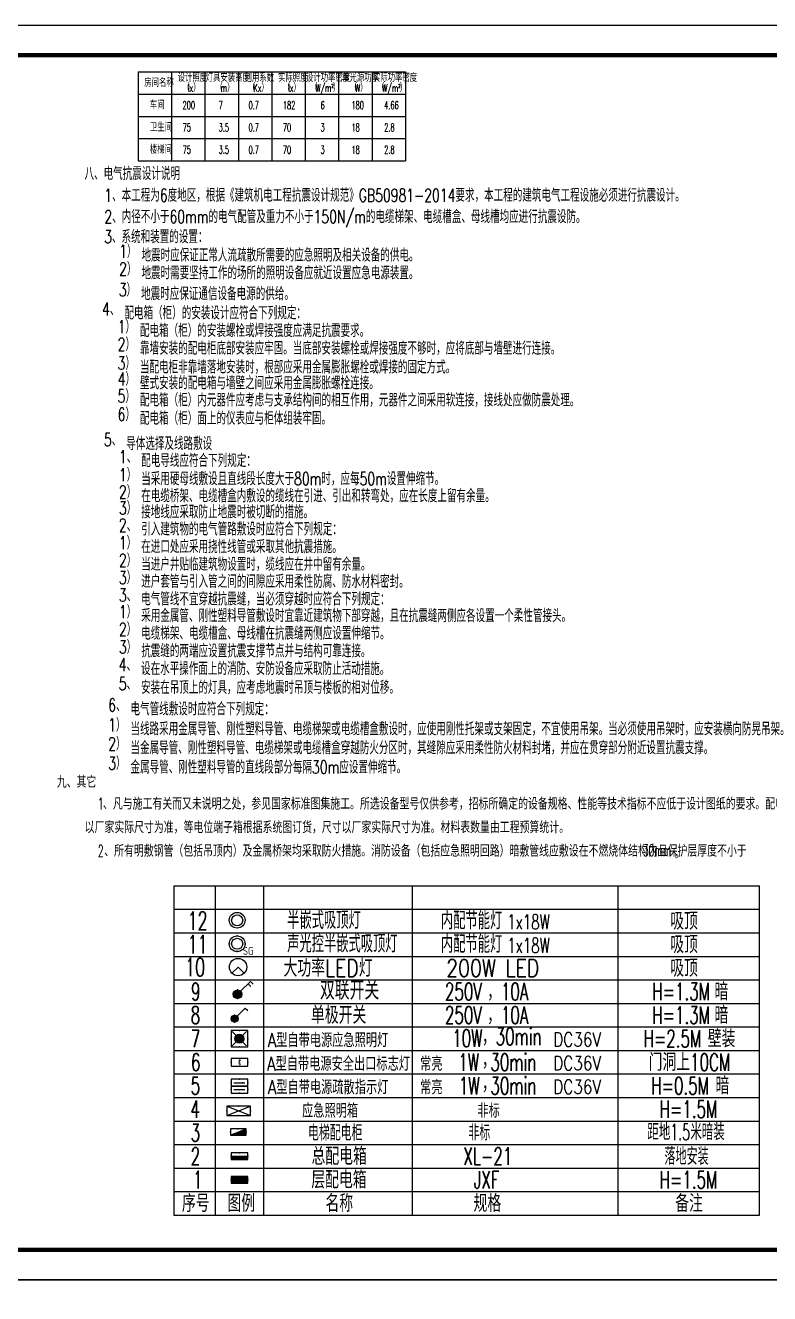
# Model space of a CAD drawing. Extents: x -55118 to 386282, y -631686 to -470886.
# Drawn here: x -7218 to 17709, y -513351 to -470886 of the extents above; entities that cross this region are included whole.
import ezdxf
from ezdxf.enums import TextEntityAlignment as Align

# ---------------------------------------------------------------- set-up
doc = ezdxf.new("R2010")
doc.units = 0
doc.header["$LTSCALE"] = 1000
doc.header["$MEASUREMENT"] = 0
doc.layers.get('0').update_dxf_attribs({"linetype": 'CONTINUOUS'})
for name, color, linetype in [('EQUIP-照明', 3, 'CONTINUOUS'), ('EQUIP-箱柜', 3, 'CONTINUOUS'), ('TEL_TAB', 7, 'CONTINUOUS'), ('TEL_TEXT', 7, 'CONTINUOUS'), ('WALL', 6, 'CONTINUOUS'), ('图框', 4, 'CONTINUOUS'), ('电气标注线', 7, 'CONTINUOUS')]:
    doc.layers.add(name, color=color, linetype=linetype)
doc.styles.add('_TCH_LABEL', font='COMPLEX', dxfattribs={"bigfont": 'GBCBIG'})
doc.styles.add('_TEL_DIM', font='SIMPLEX', dxfattribs={"width": 0.8, "height": 3.5, "bigfont": 'HZTXT'})
doc.styles.get("Standard").update_dxf_attribs({"font": 'GBENOR', "bigfont": 'GBCBIG'})

# ---------------------------------------------------------------- blocks, each defined once
blk = doc.blocks.new('sdfs')
at = {"layer": '图框'}
blk.add_lwpolyline([(855263, 357263), (914663, 357263), (914663, 399263), (855263, 399263)], close=True, dxfattribs=at)
at = {"layer": '图框', "const_width": 140}
blk.add_lwpolyline([(857763, 398263), (913663, 398263), (913663, 358263), (857763, 358263)], close=True, dxfattribs=at)
blk = doc.blocks.new('$equip$00001167')
for p, q in [((-0.429, 0.429), (0.429, -0.429)), ((-0.429, -0.429), (0.429, 0.429))]:
    blk.add_line(p, q)
blk.add_lwpolyline([(-0.5, 0.5), (-0.5, -0.5), (0.5, -0.5), (0.5, 0.5)], close=True)
blk.add_circle((0, 0), 0.275)
for p in [(-0.5, 0), (0, 0.5), (0.5, 0), (0, -0.5)]:
    blk.add_point(p)
for points in [[(-0.238, 0.137), (0.238, 0.137), (-0.275, 0), (0.275, 0)], [(-0.238, -0.137), (0.238, -0.137), (-0.275, 0), (0.275, 0)], [(-0.137, 0.238), (0.137, 0.238), (-0.238, 0.137), (0.238, 0.137)], [(0, 0.275), (0, 0.275), (-0.137, 0.238), (0.137, 0.238)], [(-0.137, -0.238), (0.137, -0.238), (-0.238, -0.137), (0.238, -0.137)], [(0, -0.275), (0, -0.275), (-0.137, -0.238), (0.137, -0.238)]]:
    blk.add_solid(points)
at = {"flags": 9}
blk.add_attdef('A', (0, 0), '', height=0.00002, dxfattribs=at)
blk = doc.blocks.new('$equip$00001776')
for p, q in [((0.72, 0.66), (-0.72, 0.66)), ((-0.72, 0.66), (-0.72, 0)), ((-0.72, 0), (0.72, 0)), ((0.72, 0), (0.72, 0.66))]:
    blk.add_line(p, q)
for p in [(-0.72, 0.33), (0, 0.66), (0, 0), (0.72, 0.33)]:
    blk.add_point(p)
at = {"color": 7, "style": '_TEL_DIM'}
blk.add_attdef('$TEXT$', text='', height=0.4, dxfattribs=at).set_placement((0, 0.33), align=Align.MIDDLE_CENTER)
at = {"color": 7, "style": '_TEL_DIM', "flags": 1}
blk.add_attdef('A', text='', height=0.00002, dxfattribs=at).set_placement((0, 0), align=Align.MIDDLE_CENTER)
blk = doc.blocks.new('$equip$00001687')
for p, q in [((0.72, 0), (-0.72, 0)), ((-0.72, 0), (-0.72, -0.6)), ((0.72, -0.6), (0.72, 0)), ((-0.72, -0.6), (0.72, -0.6)), ((-0.48, -0.3), (0.48, -0.3))]:
    blk.add_line(p, q)
for p in [(0, 0), (-0.72, -0.3), (0, -0.6), (0.72, -0.3)]:
    blk.add_point(p)
blk.add_solid([(0.24, -0.37), (0.53, -0.3), (0.24, -0.23)])
at = {"flags": 9}
blk.add_attdef('A', (0, 0), '', height=0.00002, dxfattribs=at)
blk = doc.blocks.new('$equip$00001686')
for p, q in [((0.72, 0.6), (-0.72, 0.6)), ((-0.72, 0.6), (-0.72, 0)), ((-0.72, 0), (0.72, 0)), ((0.72, 0), (0.72, 0.6))]:
    blk.add_line(p, q)
at = {"color": 7}
blk.add_line((-0.48, 0.3), (0.48, 0.3), dxfattribs=at)
for p in [(-0.72, 0.3), (0, 0.6), (0, 0), (0.72, 0.3)]:
    blk.add_point(p)
blk.add_solid([(-0.24, 0.23), (-0.53, 0.3), (-0.24, 0.37)])
at = {"layer": 'TEL_TEXT', "style": '_TEL_DIM', "flags": 1}
blk.add_attdef('A', text='', height=0.00002, dxfattribs=at).set_placement((0, 0), align=Align.MIDDLE_CENTER)
blk = doc.blocks.new('*X27')
at = {"color": 0}
for p, q in [((-250, 33), (-183, 100)), ((-250, 68), (-218, 100)), ((-247, 0), (-147, 100)), ((-212, 0), (-112, 100)), ((-177, 0), (-77, 100)), ((-141, 0), (-41, 100)), ((-106, 0), (-6, 100)), ((-71, 0), (29, 100)), ((-35, 0), (65, 100)), ((0, 0), (100, 100)), ((35, 0), (135, 100)), ((71, 0), (171, 100)), ((106, 0), (206, 100)), ((141, 0), (241, 100)), ((177, 0), (250, 73)), ((212, 0), (250, 38)), ((247, 0), (250, 3))]:
    blk.add_line(p, q, dxfattribs=at)
blk = doc.blocks.new('$equip$00001414')
for p, q in [((0.75, 0.6), (-0.75, 0.6)), ((-0.75, 0.6), (-0.75, 0)), ((-0.75, 0.3), (0.75, 0.3)), ((-0.75, 0), (0.75, 0)), ((0.75, 0), (0.75, 0.6))]:
    blk.add_line(p, q)
at = {"const_width": 0.3}
blk.add_lwpolyline([(-0.75, 0.15), (0.75, 0.15)], dxfattribs=at)
for p in [(-0.75, 0.3), (0, 0.6), (0, 0), (0.75, 0.3)]:
    blk.add_point(p)
at = {"xscale": 0.00300000000061118, "yscale": 0.00300000000061118, "zscale": 0.00300000000061118}
blk.add_blockref('*X27', (0, 0), dxfattribs=at)
at = {"style": '_TCH_LABEL', "flags": 9}
blk.add_attdef('A', (0, 0), '', height=0.00002, dxfattribs=at)
blk = doc.blocks.new('*X20')
at = {"color": 0}
for p, q in [((-250, 33), (-83, 200)), ((-250, 68), (-118, 200)), ((-250, 104), (-154, 200)), ((-250, 139), (-189, 200)), ((-250, 174), (-224, 200)), ((-247, 0), (-47, 200)), ((-212, 0), (-12, 200)), ((-177, 0), (23, 200)), ((-141, 0), (59, 200)), ((-106, 0), (94, 200)), ((-71, 0), (129, 200)), ((-35, 0), (165, 200)), ((0, 0), (200, 200)), ((35, 0), (235, 200)), ((71, 0), (250, 179)), ((106, 0), (250, 144)), ((141, 0), (250, 109)), ((177, 0), (250, 73)), ((212, 0), (250, 38)), ((247, 0), (250, 3))]:
    blk.add_line(p, q, dxfattribs=at)
blk = doc.blocks.new('$equip$00001421')
for p, q in [((0.75, 0.6), (-0.75, 0.6)), ((-0.75, 0.6), (-0.75, 0)), ((-0.75, 0), (0.75, 0)), ((0.75, 0), (0.75, 0.6))]:
    blk.add_line(p, q)
at = {"const_width": 0.6}
blk.add_lwpolyline([(-0.75, 0.3), (0.75, 0.3)], dxfattribs=at)
for p in [(-0.75, 0.3), (0, 0.6), (0, 0), (0.75, 0.3)]:
    blk.add_point(p)
at = {"xscale": 0.00300000000061118, "yscale": 0.00300000000061118, "zscale": 0.00300000000061118}
blk.add_blockref('*X20', (0, 0), dxfattribs=at)
at = {"style": '_TCH_LABEL', "flags": 9}
blk.add_attdef('A', (0, 0), '', height=0.00002, dxfattribs=at)
blk = doc.blocks.new('$equip$00001962')
for p, q in [((0.147, 0.356), (0.625, 0.833)), ((0.625, 0.833), (0.766, 0.692))]:
    blk.add_line(p, q)
blk.add_circle((0, 0.208), 0.208)
for p in [(-0.208, 0.208), (0, 0.417), (0, 0), (0.208, 0.208)]:
    blk.add_point(p)
for points in [[(-0.18, 0.313), (0.18, 0.313), (-0.208, 0.208), (0.208, 0.208)], [(-0.18, 0.104), (0.18, 0.104), (-0.208, 0.208), (0.208, 0.208)], [(-0.104, 0.389), (0.104, 0.389), (-0.18, 0.313), (0.18, 0.313)], [(-0.104, 0.028), (0.104, 0.028), (-0.18, 0.104), (0.18, 0.104)], [(0, 0.417), (0, 0.417), (-0.104, 0.389), (0.104, 0.389)], [(0, 0), (0, 0), (-0.104, 0.028), (0.104, 0.028)]]:
    blk.add_solid(points)
at = {"layer": 'TEL_TEXT', "style": '_TEL_DIM', "flags": 1}
blk.add_attdef('A', text='', height=0.00002, dxfattribs=at).set_placement((0, 0), align=Align.MIDDLE_CENTER)
blk = doc.blocks.new('$equip$00001963')
for p, q in [((0.147, 0.356), (0.625, 0.833)), ((0.512, 0.72), (0.653, 0.579)), ((0.625, 0.833), (0.766, 0.692))]:
    blk.add_line(p, q)
blk.add_circle((0, 0.208), 0.208)
for p in [(-0.208, 0.208), (0, 0.417), (0, 0), (0.208, 0.208)]:
    blk.add_point(p)
for points in [[(-0.18, 0.313), (0.18, 0.313), (-0.208, 0.208), (0.208, 0.208)], [(-0.18, 0.104), (0.18, 0.104), (-0.208, 0.208), (0.208, 0.208)], [(-0.104, 0.389), (0.104, 0.389), (-0.18, 0.313), (0.18, 0.313)], [(-0.104, 0.028), (0.104, 0.028), (-0.18, 0.104), (0.18, 0.104)], [(0, 0.417), (0, 0.417), (-0.104, 0.389), (0.104, 0.389)], [(0, 0), (0, 0), (-0.104, 0.028), (0.104, 0.028)]]:
    blk.add_solid(points)
at = {"layer": 'TEL_TEXT', "style": '_TEL_DIM', "flags": 1}
blk.add_attdef('A', text='', height=0.00002, dxfattribs=at).set_placement((0, 0), align=Align.MIDDLE_CENTER)
blk = doc.blocks.new('$equip$00001176')
for q in [(-0.354, -0.354), (0.354, -0.354)]:
    blk.add_line((0, 0), q)
blk.add_circle((0, 0), 0.5)
at = {"style": '_TCH_LABEL', "flags": 9}
blk.add_attdef('A', (0, 0), '', height=0.00002, dxfattribs=at)
blk = doc.blocks.new('$equip$00001424')
for p, q in [((-0.75, 0), (0.75, 0.6)), ((-0.75, 0.6), (0.75, 0)), ((0.75, 0.6), (-0.75, 0.6)), ((-0.75, 0.6), (-0.75, 0)), ((-0.75, 0), (0.75, 0)), ((0.75, 0), (0.75, 0.6))]:
    blk.add_line(p, q)
for p in [(-0.75, 0.3), (0, 0.6), (0, 0), (0.75, 0.3)]:
    blk.add_point(p)
at = {"style": '_TCH_LABEL', "flags": 9}
blk.add_attdef('A', (0, 0), '', height=0.00002, dxfattribs=at)
blk = doc.blocks.new('*X29')
at = {"color": 0}
for p, q in [((-247, 0), (-246, 2)), ((-212, 0), (-187, 25)), ((-177, 0), (-128, 49)), ((-141, 0), (-69, 72)), ((-106, 0), (-10, 96)), ((-71, 0), (49, 120)), ((-35, 0), (108, 143)), ((0, 0), (167, 167)), ((35, 0), (226, 190)), ((71, 0), (250, 179)), ((106, 0), (250, 144)), ((141, 0), (250, 109)), ((177, 0), (250, 73)), ((212, 0), (250, 38)), ((247, 0), (250, 3))]:
    blk.add_line(p, q, dxfattribs=at)
blk = doc.blocks.new('$equip$00001425')
for p, q in [((-0.75, 0), (0.75, 0.6)), ((0.75, 0.6), (-0.75, 0.6)), ((-0.75, 0.6), (-0.75, 0)), ((-0.75, 0), (0.75, 0)), ((0.75, 0), (0.75, 0.6))]:
    blk.add_line(p, q)
for p in [(-0.75, 0.3), (0, 0.6), (0, 0), (0.75, 0.3)]:
    blk.add_point(p)
blk.add_solid([(-0.75, 0), (0.75, 0), (0.75, 0.6)])
at = {"xscale": 0.00300000000061118, "yscale": 0.00300000000061118, "zscale": 0.00300000000061118}
blk.add_blockref('*X29', (0, 0), dxfattribs=at)
at = {"style": '_TCH_LABEL', "flags": 9}
blk.add_attdef('A', (0, 0), '', height=0.00002, dxfattribs=at)
blk = doc.blocks.new('$equip$00001186')
for radius in [0.5, 0.35]:
    blk.add_circle((0, 0), radius)
at = {"flags": 9}
blk.add_attdef('A', (0, 0), '', height=0.00002, dxfattribs=at)
blk = doc.blocks.new('$equip_U$00000073(PC-201510250959)')
for p in [(-0.5, 0), (0, 0.5), (0.5, 0), (0, -0.5)]:
    blk.add_point(p)
blk.add_blockref('$equip$00001186', (0, 0))
blk.add_text('SG', height=0.49).set_placement((0.359, -0.695))
at = {"color": 7, "style": '_TEL_DIM', "flags": 1}
for tag in ['A', 'REMARK']:
    blk.add_attdef(tag, text='', height=0.00002, dxfattribs=at).set_placement((0, 0), align=Align.MIDDLE_CENTER)
blk = doc.blocks.new('$equip_U$00000079(WIN-20140614TSD)')
for p in [(0, 0.5), (0.5, 0), (-0.5, 0), (0, -0.5)]:
    blk.add_point(p)
blk.add_blockref('$equip_U$00000073(PC-201510250959)', (0, 0))
at = {"color": 7, "style": '_TEL_DIM', "flags": 1}
for tag in ['A', 'REMARK']:
    blk.add_attdef(tag, text='', height=0.00002, dxfattribs=at).set_placement((0, 0), align=Align.MIDDLE_CENTER)
blk = doc.blocks.new('$equip_U$00000075(PC-20171121YKRW)')
blk.add_blockref('$equip_U$00000079(WIN-20140614TSD)', (0, 0))
at = {"color": 7, "style": '_TEL_DIM', "flags": 1}
for tag in ['A', 'REMARK']:
    blk.add_attdef(tag, text='', height=0.00002, dxfattribs=at).set_placement((0, 0), align=Align.MIDDLE_CENTER)

msp = doc.modelspace()

# ---------------------------------------------------------------- linework, layer by layer
at = {"layer": 'TEL_TAB', "color": 0}
for points in [[(-2251.1, -499694.8), (-2251.1, -510720.5), (17368, -510720.5)], [(-2251.1, -499694.8), (17368, -499694.8)], [(-861.3, -499694.8), (-861.3, -510720.5)], [(760.1, -499694.8), (760.1, -510720.5)], [(5740.2, -499694.8), (5740.2, -510720.5)], [(12619.6, -510720.5), (17368, -510720.5), (17368, -499694.8)], [(12619.6, -499694.8), (12619.6, -510720.5)], [(-2251.1, -500482.4), (17368, -500482.4)], [(-2251.1, -501269.9), (17368, -501269.9)], [(-2251.1, -502057.5), (12619.6, -502057.5)], [(-2251.1, -502057.5), (17368, -502057.5)], [(-2251.1, -502845), (17368, -502845)], [(-2251.1, -503632.6), (12619.6, -503632.6)], [(-2251.1, -503632.6), (17368, -503632.6)], [(-2251.1, -504420.1), (12619.6, -504420.1)], [(-2251.1, -504420.1), (17368, -504420.1)], [(-2251.1, -505207.7), (17368, -505207.7)], [(-2251.1, -505995.2), (17368, -505995.2)], [(-2251.1, -506782.8), (17368, -506782.8)], [(12619.6, -506782.8), (17368, -506782.8)], [(-2251.1, -507570.3), (17368, -507570.3)], [(-2251.1, -508357.9), (17368, -508357.9)], [(-2251.1, -509145.4), (17368, -509145.4)], [(-2251.1, -509932.9), (17368, -509932.9)]]:
    msp.add_lwpolyline(points, dxfattribs=at)
at = {"layer": '图框'}
msp.add_lwpolyline([(-34117.5, -572285.5), (70982.5, -572285.5), (70982.5, -512885.5), (-34117.5, -512885.5)], close=True, dxfattribs=at)
at = {"layer": '电气标注线', "color": 4}
for p, q in [((-3443.9, -472439.2), (-3443.9, -475424.8)), ((-3443.9, -472439.2), (5512.9, -472439.2)), ((-2324.3, -472439.2), (-2324.3, -475424.8)), ((-1204.7, -472439.2), (-1204.7, -475424.8)), ((-1204.7, -472439.2), (-1204.7, -475424.8)), ((-85.1, -472439.2), (-85.1, -475424.8)), ((1034.5, -472439.2), (1034.5, -475424.8)), ((2154.1, -472439.2), (2154.1, -475424.8)), ((3273.7, -472439.2), (3273.7, -475424.8)), ((4393.3, -472439.2), (4393.3, -475424.8)), ((4393.3, -472439.2), (4393.3, -475424.8)), ((5512.9, -472439.2), (5512.9, -475424.8)), ((-3443.9, -473185.6), (5512.9, -473185.6)), ((-3443.9, -473185.6), (5512.9, -473185.6)), ((-3443.9, -473185.6), (5512.9, -473185.6)), ((-3443.9, -473185.6), (5512.9, -473185.6)), ((-3443.9, -473932), (5512.9, -473932)), ((-3443.9, -473932), (5512.9, -473932)), ((-3443.9, -473932), (5512.9, -473932)), ((-3443.9, -474678.4), (5512.9, -474678.4)), ((-3443.9, -474678.4), (5512.9, -474678.4)), ((-3443.9, -474678.4), (5512.9, -474678.4)), ((-3443.9, -475424.8), (5512.9, -475424.8)), ((-3443.9, -475424.8), (5512.9, -475424.8)), ((-3443.9, -475424.8), (5512.9, -475424.8))]:
    msp.add_line(p, q, dxfattribs=at)

# ---------------------------------------------------------------- block references
at = {"color": 0, "xscale": 347.9224319650198, "yscale": 347.9224319650198, "zscale": 347.9224319650198}
msp.add_blockref('$equip$00001425', (-87.9, -508043.1), dxfattribs=at)
at = {"layer": 'EQUIP-照明'}
for name, p, xscale, yscale, zscale in [('$equip$00001186', (-124.8, -500848.7), 528, 528, 528), ('$equip_U$00000075(PC-20171121YKRW)', (-124.8, -501636.3), 528, 528, 528), ('$equip$00001176', (-96.4, -502415.8), 580.8000000000001, 580.8000000000001, 580.8000000000001)]:
    msp.add_blockref(name, p, dxfattribs=dict(at, xscale=xscale, yscale=yscale, zscale=zscale))
at = {"layer": 'EQUIP-箱柜', "xscale": 528, "yscale": 528, "zscale": 528}
msp.add_blockref('$equip$00001424', (-71.7, -507386.8), dxfattribs=at)
at = {"layer": 'TEL_TAB', "color": 0}
for name, p, xscale, yscale, zscale in [('$equip$00001963', (-114.9, -503473.3, 0), 693.7033412581183, 693.7033412581183, 693.7033412581183), ('$equip$00001962', (-209.7, -504264, 0), 570.3131670573197, 570.3131670573197, 570.3131670573197), ('$equip$00001167', (-50.6, -504813.9, 0), 555.9154398167242, 555.9154398167242, 555.9154398167242), ('$equip$00001776', (-50.6, -505728.8), 386.0523887608906, 386.0523887608906, 386.0523887608906), ('$equip$00001687', (-50.6, -506172.2), 386.0523887630002, 386.0523887630002, 386.0523887630002), ('$equip$00001686', (-50.6, -506635.5), 386.0523887630002, 386.0523887630002, 386.0523887630002), ('$equip$00001414', (-50.6, -508862.8), 370.6102931356111, 370.6102931356111, 370.6102931356111), ('$equip$00001421', (-50.6, -509650.4), 370.6102931356111, 370.6102931356111, 370.6102931356111)]:
    msp.add_blockref(name, p, dxfattribs=dict(at, xscale=xscale, yscale=yscale, zscale=zscale))
at = {"layer": 'WALL'}
msp.add_blockref('sdfs', (-889380.8, -870148.6), dxfattribs=at)

# ---------------------------------------------------------------- texts
at = {"style": '_TEL_DIM'}
for s, height, width, p in [('12', 607.19, 0.64, (-1784.2, -501171.5)), ('半嵌式吸顶灯', 587.12, 0.7, (1550, -501139.5)), ('内配节能灯', 587.12, 0.7, (6699.8, -501152.5)), ('1x18W', 499.05, 0.658824, (8920.4, -501152.5)), ('11', 607.19, 0.64, (-1784.2, -501959.1)), ('声光控半嵌式吸顶灯', 587.12, 0.7, (1550, -501927)), ('内配节能灯', 587.12, 0.7, (6699.8, -501940.1)), ('1x18W', 499.05, 0.658824, (8920.4, -501940.1)), ('10', 607.19, 0.64, (-1867.5, -502723.6)), ('电梯配电柜', 521.88, 0.7, (2247.5, -508227.4)), ('非标', 521.88, 0.7, (7620, -508221.5)), ('距地', 547.98, 0.7, (13615.2, -508212)), ('1.5', 547.98, 0.56, (14382.4, -508212)), ('米暗装', 547.98, 0.7, (15054.6, -508212))]:
    msp.add_text(s, height=height, dxfattribs=dict(at, width=width)).set_placement(p)
at = {"layer": 'TEL_TAB', "color": 4, "style": '_TEL_DIM'}
for s, height, width, p in [('吸顶', 579.08, 0.8, (14380.2, -501165.7)), ('吸顶', 579.08, 0.8, (14380.2, -501953.2)), ('吸顶', 579.08, 0.8, (14380.2, -502740.8)), ('250V', 579.08, 0.64, (6833.9, -503528.3)), ('10A', 579.08, 0.64, (8709, -503528.3)), ('H=1.3M', 579.08, 0.64, (13777.5, -503528.3)), ('暗', 579.1, 0.8, (15860, -503528.3)), ('，', 579.1, 0.8, (8245.7, -503528.3)), ('250V', 579.08, 0.64, (6833.9, -504315.9)), ('10A', 579.08, 0.64, (8709, -504315.9)), ('H=1.3M', 579.08, 0.64, (13777.5, -504315.9)), ('暗', 579.1, 0.8, (15860, -504315.9)), ('，', 579.1, 0.8, (8245.7, -504315.9)), ('30min', 579.08, 0.64, (8532.5, -505030.8)), ('壁装', 579.08, 0.8, (15636.3, -505103.4)), ('10W', 579.08, 0.64, (7078.6, -505090)), ('，', 579.1, 0.8, (8069.2, -505030.8)), ('H=2.5M', 579.08, 0.64, (13483.2, -505103.4)), ('1W', 579.08, 0.64, (7280.7, -505891)), ('30min', 579.08, 0.64, (8356, -505891)), ('门洞上', 579.08, 0.8, (13654.8, -505891)), ('10CM', 579.08, 0.64, (15044.6, -505891)), ('，', 579.1, 0.8, (8069.2, -505805.7, 0)), ('1W', 579.08, 0.64, (7299.3, -506678.5)), ('30min', 579.08, 0.64, (8356, -506678.5)), ('H=0.5M', 579.08, 0.64, (13742.2, -506678.5)), ('暗', 579.1, 0.8, (15895.3, -506678.5)), ('，', 579.1, 0.8, (8069.2, -506593.2, 0)), ('H=1.5M', 579.08, 0.64, (14023.2, -507466.1)), ('H=1.5M', 579.08, 0.64, (14023.2, -509828.7))]:
    msp.add_text(s, height=height, dxfattribs=dict(at, width=width)).set_placement(p)
at = {"layer": 'TEL_TAB', "style": '_TEL_DIM', "width": 0.8}
msp.add_text('大功率LED灯', height=579.08, dxfattribs=at).set_placement((1426.7, -502740.8))
at = {"layer": 'TEL_TAB', "color": 0, "style": '_TEL_DIM'}
for s, height, width, p in [('200W LED', 579.08, 0.8, (6878, -502740.8)), ('9', 579.1, 0.64, (-1670.9, -503528.3)), ('8', 579.1, 0.64, (-1679.7, -504315.9)), ('单极开关', 579.08, 0.8, (2349.2, -504315.9)), ('7', 579.1, 0.64, (-1679.7, -505103.4)), ('A型自带电源应急照明灯', 469.054, 0.8, (893.1, -505100.3, 0)), ('DC36V', 469.05, 0.8, (10456.7, -505081.4, -5.5)), ('6', 579.1, 0.64, (-1670.9, -505891)), ('E', 131.3, 0.752941, (-81.2, -505667.1)), ('A型自带电源安全出口标志灯', 469.054, 0.8, (871.1, -505890.9, 0)), ('常亮', 469.05, 0.8, (6002.3, -505890.9, 0)), ('DC36V', 469.05, 0.8, (10456.7, -505868.9, -5.5)), ('5', 579.1, 0.64, (-1679.7, -506678.5)), ('A型自带电源疏散指示灯', 469.054, 0.8, (898, -506673.8, 0)), ('常亮', 469.05, 0.8, (6002.3, -506678.5, 0)), ('DC36V', 469.05, 0.8, (10456.7, -506656.5, -5.5)), ('4', 579.1, 0.64, (-1688.5, -507466.1)), ('应急照明箱', 469.05, 0.8, (2049.8, -507461.4, 0)), ('非标', 469.05, 0.8, (7920.6, -507461.4, 0)), ('3', 579.1, 0.64, (-1679.7, -508253.6)), ('2', 579.1, 0.64, (-1679.7, -509041.2)), ('总配电箱', 579.08, 0.8, (2365.6, -509041.2)), ('XL-21', 579.08, 0.64, (7453.7, -509041.2)), ('落地安装', 579.08, 0.64, (14185.1, -509041.2)), ('1', 579.1, 0.64, (-1600.3, -509828.7)), ('层配电箱', 579.08, 0.8, (2358.3, -509828.7)), ('JXF', 579.08, 0.64, (7797.9, -509828.7)), ('序号', 579.08, 0.8, (-1973.8, -510616.3)), ('图例', 579.08, 0.8, (-450, -510616.3)), ('名称', 579.08, 0.8, (2832.5, -510616.3)), ('规格', 579.08, 0.8, (7792.5, -510616.3)), ('备注', 579.08, 0.8, (14547, -510616.3))]:
    msp.add_text(s, height=height, dxfattribs=dict(at, width=width)).set_placement(p)
at = {"layer": 'TEL_TEXT', "color": 4, "style": '_TEL_DIM'}
for s, height, width, p in [('设计照度', 261.24, 0.7, (-2116.5, -472774.2)), ('灯具安装高度', 261.24, 0.7, (-1179.8, -472774.2)), ('利用系数', 261.24, 0.7, (124.1, -472774.2)), ('实际照度', 261.24, 0.7, (1245.1, -472774.2)), ('设计功率密度', 261.24, 0.7, (2179, -472774.2)), ('单光源功率', 261.24, 0.7, (3389.3, -472774.2)), ('实际功率密度', 261.24, 0.7, (4421.1, -472774.2)), ('房间名称', 261.24, 0.7, (-3235.4, -472943)), ('（', 261.2, 0.7, (-1957.4, -473111.9)), ('lx', 261.24, 0.56, (-1774.5, -473111.9)), ('）', 261.2, 0.7, (-1600.4, -473111.9)), ('（', 261.2, 0.7, (-855.2, -473111.9)), ('m', 261.2, 0.56, (-672.3, -473111.9)), ('）', 261.2, 0.7, (-463.3, -473111.9)), ('（', 261.2, 0.7, (236.5, -473111.9)), ('Kx', 261.24, 0.56, (419.4, -473111.9)), ('）', 261.2, 0.7, (684.1, -473111.9)), ('（', 261.2, 0.7, (1401.4, -473111.9)), ('lx', 261.24, 0.56, (1584.3, -473111.9)), ('）', 261.2, 0.7, (1758.4, -473111.9)), ('（', 261.2, 0.7, (2319, -473111.9)), ('W/m', 261.24, 0.56, (2501.9, -473111.9)), ('2', 130.6, 0.56, (3031.3, -472981.3)), ('）', 261.2, 0.7, (3080.1, -473111.9)), ('（', 261.2, 0.7, (3644.1, -473111.9)), ('W', 261.2, 0.56, (3827, -473111.9)), ('）', 261.2, 0.7, (3994.2, -473111.9)), ('（', 261.2, 0.7, (4558.2, -473111.9)), ('W/m', 261.24, 0.56, (4741, -473111.9)), ('2', 130.6, 0.56, (5270.5, -472981.3)), ('）', 261.2, 0.7, (5319.3, -473111.9)), ('车间', 261.24, 0.7, (-3049.7, -473689.4)), ('200', 261.24, 0.56, (-1952.6, -473689.4)), ('7', 261.2, 0.56, (-745.2, -473689.4)), ('0.7', 261.24, 0.56, (255.3, -473689.4)), ('182', 261.24, 0.56, (1406.2, -473689.4)), ('6', 261.2, 0.56, (2668.6, -473689.4)), ('180', 261.24, 0.56, (3701.6, -473689.4)), ('4.66', 261.24, 0.56, (4799.9, -473689.4)), ('卫生间', 261.24, 0.7, (-3049.7, -474435.8)), ('75', 261.24, 0.56, (-1952.6, -474435.8)), ('3.5', 261.24, 0.56, (-745.2, -474435.8)), ('0.7', 261.24, 0.56, (255.3, -474435.8)), ('70', 261.24, 0.56, (1406.2, -474435.8)), ('3', 261.2, 0.56, (2668.6, -474435.8)), ('18', 261.24, 0.56, (3701.6, -474435.8)), ('2.8', 261.24, 0.56, (4799.9, -474435.8)), ('楼梯间', 261.24, 0.7, (-3049.7, -475182.2)), ('75', 261.24, 0.56, (-1952.6, -475182.2)), ('3.5', 261.24, 0.56, (-745.2, -475182.2)), ('0.7', 261.24, 0.56, (255.3, -475182.2)), ('70', 261.24, 0.56, (1406.2, -475182.2)), ('3', 261.2, 0.56, (2668.6, -475182.2)), ('18', 261.24, 0.56, (3701.6, -475182.2)), ('2.8', 261.24, 0.56, (4799.9, -475182.2))]:
    msp.add_text(s, height=height, dxfattribs=dict(at, width=width)).set_placement(p)
at = {"layer": 'TEL_TEXT', "style": '_TEL_DIM'}
for s, height, width, p in [('八、电气抗震设计说明', 435.33, 0.7, (-5238.7, -476063.9)), ('1、本工程为6度地区，根据《建筑机电工程抗震设计规范》GB50981-2014要求，本工程的建筑电气工程设施必须进行抗震设计。', 435.326, 0.7, (-4575, -476792.1)), ('2、内径不小于60mm的电气配管及重力不小于150N/m的电缆梯架、电缆槽盒、母线槽均应进行抗震设防。', 435.326, 0.7, (-4572.2, -477508.7)), ('3、系统和装置的设置：', 435.326, 0.7, (-4579.7, -478180.2)), ('地震时应保证正常人流疏散所需要的应急照明及相关设备的供电。', 435.326, 0.7, (-3330.7, -478795.7)), ('地震时需要坚持工作的场所的照明设备应就近设置应急电源装置。', 435.326, 0.7, (-3330.7, -479391.4)), ('地震时应保证通信设备电源的供给。', 435.326, 0.7, (-3343, -480087.7)), ('配电箱（柜）的安装设计应符合下列规定：', 435.326, 0.7, (-3901.5, -480732)), ('配电箱（柜）的安装螺栓或焊接强度应满足抗震要求。', 435.326, 0.7, (-3379.9, -481323)), ('靠墙安装的配电柜底部安装应牢固。当底部安装螺栓或焊接强度不够时，应将底部与墙壁进行连接。', 435.326, 0.7, (-3379.9, -481914)), ('当配电柜非靠墙落地安装时，根部应采用金属膨胀螺栓或焊接的固定方式。', 435.326, 0.7, (-3379.9, -482543.6)), ('壁式安装的配电箱与墙壁之间应采用金属膨胀螺栓连接。', 435.326, 0.7, (-3379.9, -483076.8)), ('配电箱（柜）内元器件应考虑与支承结构间的相互作用，元器件之间采用软连接，接线处应做防震处理。', 435.326, 0.7, (-3379.9, -483648.6)), ('配电箱（柜）面上的仪表应与柜体组装牢固。', 435.326, 0.7, (-3379.9, -484258.9)), ('导体选择及线路敷设', 435.33, 0.7, (-3840, -485102.9)), ('配电导线应符合下列规定：', 435.326, 0.7, (-3338.5, -485676.1)), ('当采用硬母线敷设且直线段长度大于80m时，应每50m设置伸缩节。', 435.326, 0.7, (-3338.5, -486282.6)), ('在电缆桥架、电缆槽盒内敷设的缆线在引进、引出和转弯处，应在长度上留有余量。', 435.326, 0.7, (-3338.5, -486855.7)), ('接地线应采取防止地震时被切断的措施。', 435.326, 0.7, (-3338.5, -487395.4)), ('引入建筑物的电气管路敷设时应符合下列规定：', 435.326, 0.7, (-3338.5, -487968.6)), ('在进口处应采用挠性线管或采取其他抗震措施。', 435.326, 0.7, (-3338.5, -488558.4)), ('当进户井贴临建筑物设置时，缆线应在井中留有余量。', 435.326, 0.7, (-3338.5, -489148.3)), ('进户套管与引入管之间的间隙应采用柔性防腐、防水材料密封。', 435.326, 0.7, (-3338.5, -489721.4)), ('电气管线不宜穿越抗震缝，当必须穿越时应符合下列规定：', 435.326, 0.7, (-3338.5, -490311.2)), ('采用金属管、刚性塑料导管敷设时宜靠近建筑物下部穿越，且在抗震缝两侧应各设置一个柔性管接头。', 435.326, 0.7, (-3338.5, -490867.6)), ('电缆梯架、电缆槽盒、母线槽在抗震缝两侧应设置伸缩节。', 435.326, 0.7, (-3338.5, -491457.5)), ('抗震缝的两端应设置抗震支撑节点并与结构可靠连接。', 435.326, 0.7, (-3338.5, -492047.3)), ('设在水平操作面上的消防、安防设备应采取防止活动措施。', 435.326, 0.7, (-3343.3, -492641.7)), ('安装在吊顶上的灯具，应考虑地震时吊顶与楼板的相对位移。', 435.326, 0.7, (-3343.3, -493271.2)), ('电气管线敷设时应符合下列规定：', 435.326, 0.7, (-3697.2, -493992.7)), ('当线路采用金属导管、刚性塑料导管、电缆梯架或电缆槽盒敷设时，应使用刚性托架或支架固定，不宜使用吊架。当必须使用吊架时，应安装横向防晃吊架。', 435.326, 0.7, (-3697.2, -494657.7)), ('当金属导管、刚性塑料导管、电缆梯架或电缆槽盒穿越防火分区时，其缝隙应采用柔性防火材料封堵，并应在贯穿部分附近设置抗震支撑。', 435.326, 0.7, (-3697.2, -495290.6)), ('金属导管、刚性塑料导管的直线段部分每隔30m应设置伸缩节。', 435.326, 0.7, (-3697.2, -495939.5)), ('九、其它', 394.1, 0.7, (-6165.4, -496412.5)), ('1', 394.1, 0.56, (-4787.5, -497145.1)), ('、凡与施工有关而又未说明之处，参见国家标准图集施工。所选设备型号仅供参考，招标所确定的设备规格、性能等技术指标不应低于设计图纸的要求。配电箱（柜）尺寸仅供参考，', 394.098, 0.7, (-4619.4, -497145.1)), ('以厂家实际尺寸为准，等电位端子箱根据系统图订货，尺寸以厂家实际尺寸为准。材料表数量由工程预算统计。', 394.098, 0.7, (-5232.4, -497933.3)), ('2', 394.1, 0.56, (-4787.5, -498721.5)), ('、所有明敷钢管（包括吊顶内）及金属桥架均采取防火措施。消防设备（包括应急照明回路）暗敷管线应敷设在不燃烧体结构内且保护层厚度不小于', 394.098, 0.7, (-4577.4, -498721.5)), ('30mm', 394.1, 0.56, (13471.5, -498704.2)), ('。', 394.1, 0.7, (14522.5, -498785.6)), ('双联开关', 620.99, 0.8, (2647.1, -503508.4))]:
    msp.add_text(s, height=height, dxfattribs=dict(at, width=width)).set_placement(p)
at = {"layer": 'TEL_TEXT', "style": '_TEL_DIM', "width": 0.7}
for s, p in [('1）', (-3786.9, -478795.7)), ('2）', (-3786.9, -479391.4)), ('3）', (-3799.2, -480087.7)), ('4、', (-4357.7, -480732)), ('1）', (-3836.1, -481323)), ('2）', (-3836.1, -481914)), ('3）', (-3836.1, -482543.6)), ('4）', (-3836.1, -483076.8)), ('5）', (-3836.1, -483648.6)), ('6）', (-3836.1, -484258.9)), ('5、', (-4296.2, -485102.9)), ('1、', (-3794.6, -485676.1)), ('1）', (-3794.6, -486282.6)), ('2）', (-3794.6, -486855.7)), ('3）', (-3794.6, -487395.4)), ('2、', (-3794.6, -487968.6)), ('1）', (-3794.6, -488558.4)), ('2）', (-3794.6, -489148.3)), ('3）', (-3794.6, -489721.4)), ('3、', (-3794.6, -490311.2)), ('1）', (-3794.6, -490867.6)), ('2）', (-3794.6, -491457.5)), ('3）', (-3794.6, -492047.3)), ('4、', (-3799.5, -492641.7)), ('5、', (-3799.5, -493271.2)), ('6、', (-4153.4, -493992.7)), ('1）', (-4153.4, -494657.7)), ('2）', (-4153.4, -495290.6)), ('3）', (-4153.4, -495939.5))]:
    msp.add_text(s, height=435.33, dxfattribs=at).set_placement(p, align=Align.BOTTOM_CENTER)

doc.saveas('drawing.dxf')
